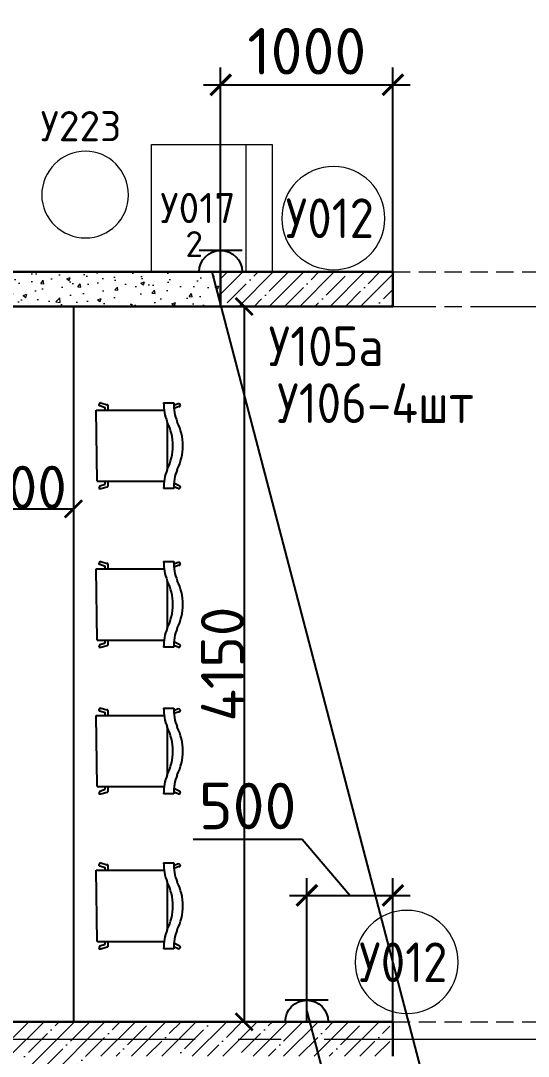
# Model space of a CAD drawing. Header units: millimetres. Extents: x -8417289 to 9420486, y 0 to 166066.
# Drawn here: x 87747 to 90693, y 66646 to 72653 of the extents above; entities that cross this region are included whole.
import ezdxf
from ezdxf import colors
from ezdxf.entities.mleader import LeaderData, LeaderLine
from ezdxf.enums import TextEntityAlignment as Align
from ezdxf.math import Vec2, Vec3

# ---------------------------------------------------------------- set-up
doc = ezdxf.new("R2010")
doc.units = ezdxf.units.MM
doc.header["$MEASUREMENT"] = 0
doc.header["$PDMODE"] = 3
doc.header["$PDSIZE"] = -4
doc.linetypes.add('ADSK_Штриховая_ш2 п1', pattern=[3, 2, -1])
doc.linetypes.add('CENTER', pattern=[2, 1.25, -0.25, 0.25, -0.25])
doc.layers.get('0').update_dxf_attribs({"color": 250, "lineweight": 9})
doc.layers.get('Defpoints').update_dxf_attribs({"color": 6})
for name, color, linetype, lineweight in [('АР_Оси', 195, 'Continuous', 9), ('АР_Перегородки газоблок', 165, 'Continuous', 30), ('АР_Перегородки газоблок_Штрих', 165, 'Continuous', 5), ('АР_Сущ Несущая стена', 216, 'Continuous', 30), ('АР_тонкая линия', 250, 'Continuous', 0), ('АР_Штриховка монолит', 250, 'Continuous', 9), ('ТХ_мебель передв', 250, 'Continuous', 13), ('ТХ_ОСНОВНОЙ', 103, 'Continuous', 25)]:
    doc.layers.add(name, color=color, linetype=linetype, lineweight=lineweight)
for name, color, linetype in [('ТХ_мебель передв_поз', 251, 'Continuous'), ('ТХ_подиум скрыть', 7, 'Continuous'), ('ТХ_привязки ЭО', 96, 'Continuous'), ('ТХ_привязки_СС', 3, 'Continuous'), ('ТХ_привязки_ЭО', 96, 'Continuous'), ('ТХ_размеры', 240, 'Continuous'), ('ТХ_розетки ЭО', 86, 'Continuous')]:
    doc.layers.add(name, color=color, linetype=linetype)
doc.styles.add('GOST 2.304', font='CS_Gost2304.shx')
doc.styles.add('gost_A', font='CS_Gost2304.shx', dxfattribs={"width": 0.71})
doc.styles.add('ISOCPEUR', font='isocpeur.TTF')
doc.styles.add('ISOCPEUR_1', font='isocpeur.TTF', dxfattribs={"width": 0.9, "height": 250})
doc.dimstyles.new('R_100', dxfattribs={"dimtxt": 270, "dimasz": 120, "dimexe": 100, "dimexo": 0, "dimgap": 60, "dimtad": 1, "dimdec": 0, "dimrnd": 50, "dimzin": 0, "dimdsep": 46, "dimtxsty": 'ISOCPEUR', "dimblk": 'ARCHTICK', "dimcen": 0, "dimdle": 100, "dimclrd": 256, "dimclre": 256, "dimclrt": 256, "dimadec": 0, "dimazin": 0, "dimtfac": 2, "dimtdec": 0, "dimtofl": 0, "dimtmove": 1, "dimatfit": 3, "dimfxl": 1, "dimtvp": 3, "dimtolj": 1, "dimtzin": 0, "dimarcsym": 0})
doc.dimstyles.new('Копия SPDS', dxfattribs={"dimtxt": 250, "dimasz": 100, "dimexe": 0.5, "dimexo": 0.625, "dimtad": 1, "dimdec": 0, "dimrnd": 10, "dimtxsty": 'ISOCPEUR', "dimblk": 'ARCHTICK', "dimcen": 2.5, "dimdle": 0.5, "dimclrd": 256, "dimclre": 256, "dimclrt": 256, "dimadec": 0, "dimazin": 2, "dimtfac": 0.75, "dimtdec": 0, "dimtmove": 1, "dimatfit": 3, "dimfxl": 1, "dimtolj": 1, "dimarcsym": 1})

# ---------------------------------------------------------------- blocks, each defined once
blk = doc.blocks.new('У012')
at = {"layer": 'ТХ_мебель передв'}
blk.add_open_spline([(-181454, 44963.5, -0.6), (-181454, 44799.5, -0.6), (-181586.3, 44667.2, -0.6), (-181750.4, 44667.2, -0.6), (-181919.7, 44667.2, -0.6), (-182052, 44799.5, -0.6), (-182052, 44963.5, -0.6), (-182052, 45132.9, -0.6), (-181919.7, 45265.2, -0.6), (-181750.4, 45265.2, -0.6), (-181586.3, 45265.2, -0.6), (-181454, 45132.9, -0.6), (-181454, 44963.5, -0.6)], degree=3, knots=[0, 0, 0, 0, 1, 1, 1, 2, 2, 2, 3, 3, 3, 4, 4, 4, 4], dxfattribs=at)
blk = doc.blocks.new('У017')
at = {"layer": 'ТХ_мебель передв'}
blk.add_lwpolyline([(252941.7, -218301.8), (253681.7, -218301.8), (253681.7, -219001.8), (252941.7, -219001.8)], close=True, dxfattribs=at)
blk.add_lwpolyline([(252941.7, -219001.8), (252941.7, -218851.8), (253681.7, -218851.8), (253681.7, -219001.8)], dxfattribs=at)
blk = doc.blocks.new('Стол низкий')
at = {"layer": 'ТХ_мебель передв'}
blk.add_open_spline([(184399.6, -228430.1, 0), (184399.6, -228567.7, 0), (184288.4, -228678.8, 0), (184150.8, -228678.8, 0), (184013.3, -228678.8, 0), (183896.8, -228567.7, 0), (183896.8, -228430.1, 0), (183896.8, -228287.3, 0), (184013.3, -228176.1, 0), (184150.8, -228176.1, 0), (184288.4, -228176.1, 0), (184399.6, -228287.3, 0), (184399.6, -228430.1, 0)], degree=3, knots=[0, 0, 0, 0, 1, 1, 1, 2, 2, 2, 3, 3, 3, 4, 4, 4, 4], dxfattribs=at)
blk = doc.blocks.new('_ArchTick')
at = {"color": 0, "linetype": 'ByBlock', "const_width": 0.15}
blk.add_lwpolyline([(-0.5, -0.5), (0.5, 0.5)], dxfattribs=at)
blk = doc.blocks.new('*D2452')
at = {"layer": 'Defpoints', "color": 0, "lineweight": 13, "transparency": 16777216}
for p in [(87452.5, 69869.5), (88052.5, 69869.5), (88052.5, 69821)]:
    blk.add_point(p, dxfattribs=at)
at = {"layer": 'ТХ_размеры', "lineweight": -2, "transparency": 16777216}
for p, q in [((87452.5, 69868.9), (87452.5, 69820.5)), ((88052.5, 69868.9), (88052.5, 69820.5)), ((87452, 69821), (88053, 69821))]:
    blk.add_line(p, q, dxfattribs=at)
at = {"layer": 'ТХ_размеры', "lineweight": -2, "transparency": 16777216, "xscale": 100, "yscale": 100, "zscale": 100, "rotation": 180}
blk.add_blockref('_ArchTick', (87452.5, 69821), dxfattribs=at)
at = {"layer": 'ТХ_размеры', "lineweight": -2, "transparency": 16777216, "xscale": 100, "yscale": 100, "zscale": 100}
blk.add_blockref('_ArchTick', (88052.5, 69821), dxfattribs=at)
at = {"layer": 'ТХ_размеры', "transparency": 16777216, "insert": (87752.5, 69946.6), "char_height": 250, "attachment_point": 5, "style": 'ISOCPEUR'}
blk.add_mtext('\\A1;600', dxfattribs=at)
blk = doc.blocks.new('*D2662')
at = {"layer": 'Defpoints', "color": 0, "lineweight": 13, "transparency": 16777216}
for p in [(87752.5, 70995.7), (87752.5, 66845.7), (89044, 66845.7)]:
    blk.add_point(p, dxfattribs=at)
at = {"layer": 'ТХ_размеры', "lineweight": -2, "transparency": 16777216}
for p, q in [((87753.1, 70995.7), (89044.5, 70995.7)), ((89044, 70996.2), (89044, 66845.2)), ((87753.1, 66845.7), (89044.5, 66845.7))]:
    blk.add_line(p, q, dxfattribs=at)
at = {"layer": 'ТХ_размеры', "lineweight": -2, "transparency": 16777216, "xscale": 100, "yscale": 100, "zscale": 100}
for p, rotation in [((89044, 70995.7), 90), ((89044, 66845.7), 270)]:
    blk.add_blockref('_ArchTick', p, dxfattribs=dict(at, rotation=rotation))
at = {"layer": 'ТХ_размеры', "transparency": 16777216, "insert": (88918.4, 68920.7), "char_height": 250, "attachment_point": 5, "rotation": 90, "style": 'ISOCPEUR'}
blk.add_mtext('\\A1;4150', dxfattribs=at)
blk = doc.blocks.new('*U3110')
at = {"color": 0, "linetype": 'ByBlock', "lineweight": -2}
for p, q in [((0, 2.5), (0, -2.5)), ((2.5, 2.5), (2.5, -2.5)), ((0, 0), (2.5, 0)), ((2.5, 0), (5, 0))]:
    blk.add_line(p, q, dxfattribs=at)
blk.add_arc((0, 0), 2.5, 270, 90, dxfattribs=at)
at = {"ltscale": 50, "style": 'gost_A', "width": 0.71}
blk.add_attdef('№GRUP', text='', height=2.5, dxfattribs=at).set_placement((5.14, 6.05), align=Align.MIDDLE_CENTER)
at = {"style": 'GOST 2.304', "width": 0.8, "flags": 1}
blk.add_attdef('MARKA', (-9.86, 4.54), '', height=2.5, dxfattribs=at)
blk = doc.blocks.new('*D3059')
at = {"layer": 'Defpoints', "color": 0, "linetype": 'ByBlock', "lineweight": 13, "ltscale": 500, "transparency": 16777216}
for p in [(89907.5, 72281), (88907.5, 71445.7), (89907.5, 71195.7)]:
    blk.add_point(p, dxfattribs=at)
at = {"layer": 'ТХ_привязки_ЭО', "linetype": 'ByBlock', "lineweight": -2, "ltscale": 500, "transparency": 16777216}
for p, q in [((88907.5, 71445.7), (88907.5, 72381)), ((89907.5, 71195.7), (89907.5, 72381)), ((88807.5, 72281), (90007.5, 72281))]:
    blk.add_line(p, q, dxfattribs=at)
at = {"layer": 'ТХ_привязки_ЭО', "linetype": 'ByBlock', "lineweight": -2, "ltscale": 500, "transparency": 16777216, "xscale": 120, "yscale": 120, "zscale": 120, "rotation": 180}
blk.add_blockref('_ArchTick', (88907.5, 72281), dxfattribs=at)
at = {"layer": 'ТХ_привязки_ЭО', "linetype": 'ByBlock', "lineweight": -2, "ltscale": 500, "transparency": 16777216, "xscale": 120, "yscale": 120, "zscale": 120}
blk.add_blockref('_ArchTick', (89907.5, 72281), dxfattribs=at)
at = {"layer": 'ТХ_привязки_ЭО', "linetype": 'ByBlock', "lineweight": 13, "ltscale": 500, "transparency": 16777216, "insert": (89407.5, 72476), "char_height": 270, "attachment_point": 5, "style": 'ISOCPEUR'}
blk.add_mtext('\\A1;1000', dxfattribs=at)
blk = doc.blocks.new('*D3061')
at = {"layer": 'Defpoints', "color": 0, "linetype": 'ByBlock', "lineweight": 13, "ltscale": 500, "transparency": 16777216}
for p in [(89907.5, 67579), (89407.5, 67095.7), (89907.5, 66845.7)]:
    blk.add_point(p, dxfattribs=at)
at = {"layer": 'ТХ_привязки_ЭО', "linetype": 'ByBlock', "lineweight": -2, "ltscale": 500, "transparency": 16777216}
for p, q in [((89380.5, 67902.7), (88747.5, 67902.7)), ((89657.5, 67579), (89380.5, 67902.7)), ((89407.5, 67095.7), (89407.5, 67679)), ((89907.5, 66845.7), (89907.5, 67679)), ((89307.5, 67579), (90007.5, 67579))]:
    blk.add_line(p, q, dxfattribs=at)
at = {"layer": 'ТХ_привязки_ЭО', "linetype": 'ByBlock', "lineweight": -2, "ltscale": 500, "transparency": 16777216, "xscale": 120, "yscale": 120, "zscale": 120, "rotation": 180}
blk.add_blockref('_ArchTick', (89407.5, 67579), dxfattribs=at)
at = {"layer": 'ТХ_привязки_ЭО', "linetype": 'ByBlock', "lineweight": -2, "ltscale": 500, "transparency": 16777216, "xscale": 120, "yscale": 120, "zscale": 120}
blk.add_blockref('_ArchTick', (89907.5, 67579), dxfattribs=at)
at = {"layer": 'ТХ_привязки_ЭО', "linetype": 'ByBlock', "lineweight": 13, "ltscale": 500, "transparency": 16777216, "insert": (89064, 68097.7), "char_height": 270, "attachment_point": 5, "style": 'ISOCPEUR'}
blk.add_mtext('\\A1;500', dxfattribs=at)
blk = doc.blocks.new('_None')

msp = doc.modelspace()

# ---------------------------------------------------------------- hatches: boundary and pattern name
at = {"layer": 'АР_Перегородки газоблок_Штрих', "ltscale": 100}
h = msp.add_hatch(dxfattribs=at)
h.set_pattern_fill('AR-CONC', color=256, scale=30)
h.set_pattern_definition([(50, (0, 0), (215.17805, -18.82564), [22.5, -247.5]), (355, (0, 0), (-41.6254, 225.65764), [18, -198]), (100.45144, (17.93, -1.57), (173.55265, 206.832), [19.12206, -210.34263]), (46.1842, (0, 60), (320.1724, -49.6558), [33.75, -371.25]), (96.63564, (26.68, 55.86), (280.3986, 292.2356), [28.6831, -315.5141]), (351.18416, (0, 60), (280.3986, 292.2356), [27, -297]), (21, (30, 45), (179.07212, -120.78567), [22.5, -247.5]), (326, (30, 45), (72.9946, 217.545), [18, -198]), (71.45144, (44.92, 34.93), (252.0667, 96.75935), [19.12206, -210.34263]), (37.5, (0, 0), (3.647957, 99.868156), [0, -195.6, 0, -201, 0, -198.75]), (7.5, (0, 0), (78.92086, 118.32351), [0, -114.6, 0, -191.1, 0, -75.75]), (327.5, (-66.9, 0), (160.14673, -6.76646), [0, -75, 0, -234, 0, -310.5]), (317.5, (-96.9, 0), (174.95585, 30.0315), [0, -97.5, 0, -155.4, 0, -220.5])])
h.paths.add_polyline_path([(88907.4, 71195.7), (84192.5, 71195.7), (84192.5, 70995.7), (88907.4, 70995.7)])
at = {"layer": 'АР_Штриховка монолит', "ltscale": 100}
h = msp.add_hatch(dxfattribs=at)
h.set_pattern_fill('ANSI35', color=256, scale=500)
h.set_pattern_definition([(45, (-3000.02, -3870), (-88.38835, 88.38835), []), (45, (-2911.63, -3870), (-88.38835, 88.38835), [156.25, -31.25, 0, -31.25])])
h.paths.add_polyline_path([(89907.5, 71195.7), (88907.5, 71195.7), (88907.5, 70995.7), (89907.5, 70995.7)])
h = msp.add_hatch(dxfattribs=at)
h.set_pattern_fill('ANSI35', color=256, scale=500)
h.paths.add_polyline_path([(89889.5, 66845.7), (79192.5, 66845.7), (79192.5, 66645.7), (87759.8, 66645.7), (87759.8, 66245.7), (88162, 66245.7), (88162, 66645.7), (89889.5, 66645.7)])

# ---------------------------------------------------------------- linework, layer by layer
at = {"layer": 'АР_Оси', "linetype": 'CENTER', "ltscale": 1000}
for p, q in [((45508.7, 70995.7), (89407.5, 70995.7)), ((88907.5, 70995.7), (129105.9, 70995.7)), ((45508.7, 66745.7), (129105.9, 66745.7))]:
    msp.add_line(p, q, dxfattribs=at)
at = {"layer": 'АР_Перегородки газоблок', "ltscale": 100}
msp.add_lwpolyline([(84192.5, 70995.7), (88907.4, 70995.7), (88907.4, 71195.7), (86907.2, 71195.7), (86907.2, 71195.7)], dxfattribs=at)
at = {"layer": 'АР_Сущ Несущая стена', "ltscale": 100}
for p, q in [((87907.4, 71195.7), (88907.5, 71195.7)), ((88907.5, 71195.7), (89907.5, 71195.7)), ((88907.5, 71195.7), (88907.5, 70995.7)), ((89907.5, 71195.7), (89907.5, 70995.7)), ((87907.4, 70995.7), (88907.5, 70995.7)), ((88907.5, 70995.7), (89907.5, 70995.7)), ((79192.5, 66845.7), (89907.5, 66845.7)), ((89907.5, 66645.7), (89907.5, 66845.7))]:
    msp.add_line(p, q, dxfattribs=at)
msp.add_lwpolyline([(88907.5, 70995.7), (89907.5, 70995.7), (89907.5, 71195.7), (88907.5, 71195.7)], close=True, dxfattribs=at)
at = {"layer": 'АР_тонкая линия', "linetype": 'ADSK_Штриховая_ш2 п1', "ltscale": 50}
for p, q in [((89907.5, 71195.7), (91907.5, 71195.7)), ((89907.5, 70995.7), (91907.5, 70995.7)), ((89907.5, 66845.7), (94927.5, 66845.7))]:
    msp.add_line(p, q, dxfattribs=at)
at = {"layer": 'ТХ_подиум скрыть'}
for p, q in [((88206.2, 70420.3), (88237.9, 70409.7)), ((88211.4, 70436.2), (88248.5, 70425.6)), ((88576.6, 70436.2), (88634.8, 70436.2)), ((88661.2, 70430.9), (88634.8, 70420.3)), ((88666.5, 70415), (88634.8, 70404.4)), ((88185, 70393.8), (88576.6, 70393.8)), ((88190.3, 69981.1), (88185, 70393.8)), ((88597.7, 70325), (88597.7, 70049.9)), ((88190.3, 69981.1), (88576.6, 69981.1)), ((88206.2, 69954.6), (88237.9, 69965.2)), ((88211.4, 69938.7), (88248.5, 69949.3)), ((88634.8, 69938.7), (88576.6, 69938.7)), ((88666.5, 69954.6), (88634.8, 69970.5)), ((88661.2, 69938.7), (88634.8, 69949.3)), ((88211.4, 69515.7), (88248.5, 69505.1)), ((88576.6, 69515.7), (88634.8, 69515.7)), ((88661.2, 69510.4), (88634.8, 69499.8)), ((88185, 69473.3), (88576.6, 69473.3)), ((88190.3, 69060.6), (88185, 69473.3)), ((88206.2, 69499.8), (88237.9, 69489.2)), ((88666.5, 69494.5), (88634.8, 69483.9)), ((88597.7, 69404.5), (88597.7, 69129.4)), ((88190.3, 69060.6), (88576.6, 69060.6)), ((88206.2, 69034.1), (88237.9, 69044.7)), ((88211.4, 69018.2), (88248.5, 69028.8)), ((88666.5, 69034.1), (88634.8, 69050)), ((88661.2, 69018.2), (88634.8, 69028.8)), ((88634.8, 69018.2), (88576.6, 69018.2)), ((88211.4, 68665.7), (88248.5, 68655.1)), ((88576.6, 68665.7), (88634.8, 68665.7)), ((88185, 68623.3), (88576.6, 68623.3)), ((88190.3, 68210.6), (88185, 68623.3)), ((88206.2, 68649.8), (88237.9, 68639.2)), ((88661.2, 68660.4), (88634.8, 68649.8)), ((88666.5, 68644.5), (88634.8, 68633.9)), ((88597.7, 68554.5), (88597.7, 68279.4)), ((88190.3, 68210.6), (88576.6, 68210.6)), ((88206.2, 68184.1), (88237.9, 68194.7)), ((88666.5, 68184.1), (88634.8, 68200)), ((88211.4, 68168.2), (88248.5, 68178.8)), ((88634.8, 68168.2), (88576.6, 68168.2)), ((88661.2, 68168.2), (88634.8, 68178.8)), ((88211.4, 67767.1), (88248.5, 67756.5)), ((88576.6, 67767.1), (88634.8, 67767.1)), ((88185, 67724.8), (88576.6, 67724.8)), ((88190.3, 67312), (88185, 67724.8)), ((88206.2, 67751.3), (88237.9, 67740.7)), ((88661.2, 67761.8), (88634.8, 67751.3)), ((88666.5, 67746), (88634.8, 67735.4)), ((88597.7, 67656), (88597.7, 67380.8)), ((88190.3, 67312), (88576.6, 67312)), ((88206.2, 67285.6), (88237.9, 67296.2)), ((88666.5, 67285.6), (88634.8, 67301.5)), ((88211.4, 67269.7), (88248.5, 67280.3)), ((88634.8, 67269.7), (88576.6, 67269.7)), ((88661.2, 67269.7), (88634.8, 67280.3))]:
    msp.add_line(p, q, dxfattribs=at)
msp.add_lwpolyline([(88052.5, 66845.7), (87452.5, 66845.7), (87452.5, 70995.7), (88052.5, 70995.7)], close=True, dxfattribs=at)
msp.add_lwpolyline([(88052.5, 66845.7), (87452.5, 66845.7), (87452.5, 70995.7), (88052.5, 70995.7)], close=True, dxfattribs=at)
for points in [[(88200.9, 70425.6), (88200.9, 70425.6), (88200.9, 70425.5), (88200.9, 70425.5), (88200.9, 70425.3), (88200.9, 70425.2), (88200.9, 70425), (88200.9, 70424.7), (88201, 70424.5), (88201.1, 70424.2), (88201.1, 70423.9), (88201.2, 70423.6), (88201.4, 70423.3), (88201.5, 70422.9), (88201.7, 70422.6), (88201.9, 70422.3), (88202.2, 70422), (88202.4, 70421.6), (88202.7, 70421.4), (88203.1, 70421.1), (88203.5, 70420.9), (88203.9, 70420.7), (88204.4, 70420.5), (88204.9, 70420.4), (88205.5, 70420.3), (88206.2, 70420.3), (88206.2, 70420.3)], [(88253.8, 70420.3), (88253.8, 70420.3), (88253.8, 70420.3), (88253.8, 70420.4), (88253.8, 70420.5), (88253.8, 70420.7), (88253.7, 70420.9), (88253.7, 70421.1), (88253.6, 70421.4), (88253.6, 70421.6), (88253.5, 70421.9), (88253.4, 70422.3), (88253.3, 70422.6), (88253.1, 70422.9), (88252.9, 70423.3), (88252.7, 70423.6), (88252.5, 70423.9), (88252.2, 70424.2), (88251.9, 70424.5), (88251.5, 70424.7), (88251.2, 70425), (88250.7, 70425.2), (88250.2, 70425.3), (88249.7, 70425.5), (88249.1, 70425.5), (88248.5, 70425.6), (88248.5, 70425.6)], [(88248.5, 69949.3), (88248.5, 69949.3), (88249.1, 69949.3), (88249.7, 69949.4), (88250.2, 69949.5), (88250.7, 69949.7), (88251.2, 69949.9), (88251.5, 69950.1), (88251.9, 69950.4), (88252.2, 69950.7), (88252.5, 69951), (88252.7, 69951.3), (88252.9, 69951.6), (88253.1, 69952), (88253.3, 69952.3), (88253.4, 69952.6), (88253.5, 69952.9), (88253.6, 69953.2), (88253.6, 69953.5), (88253.7, 69953.8), (88253.7, 69954), (88253.8, 69954.2), (88253.8, 69954.4), (88253.8, 69954.5), (88253.8, 69954.6), (88253.8, 69954.6), (88253.8, 69954.6)], [(88200.9, 69505.1), (88200.9, 69505.1), (88200.9, 69505), (88200.9, 69505), (88200.9, 69504.8), (88200.9, 69504.7), (88200.9, 69504.5), (88200.9, 69504.2), (88201, 69504), (88201.1, 69503.7), (88201.1, 69503.4), (88201.2, 69503.1), (88201.4, 69502.8), (88201.5, 69502.4), (88201.7, 69502.1), (88201.9, 69501.8), (88202.2, 69501.5), (88202.4, 69501.1), (88202.7, 69500.9), (88203.1, 69500.6), (88203.5, 69500.4), (88203.9, 69500.2), (88204.4, 69500), (88204.9, 69499.9), (88205.5, 69499.8), (88206.2, 69499.8), (88206.2, 69499.8)], [(88253.8, 69499.8), (88253.8, 69499.8), (88253.8, 69499.8), (88253.8, 69499.9), (88253.8, 69500), (88253.8, 69500.2), (88253.7, 69500.4), (88253.7, 69500.6), (88253.6, 69500.9), (88253.6, 69501.1), (88253.5, 69501.4), (88253.4, 69501.8), (88253.3, 69502.1), (88253.1, 69502.4), (88252.9, 69502.8), (88252.7, 69503.1), (88252.5, 69503.4), (88252.2, 69503.7), (88251.9, 69504), (88251.5, 69504.2), (88251.2, 69504.5), (88250.7, 69504.7), (88250.2, 69504.8), (88249.7, 69505), (88249.1, 69505), (88248.5, 69505.1), (88248.5, 69505.1)], [(88248.5, 69028.8), (88248.5, 69028.8), (88249.1, 69028.8), (88249.7, 69028.9), (88250.2, 69029), (88250.7, 69029.2), (88251.2, 69029.4), (88251.5, 69029.6), (88251.9, 69029.9), (88252.2, 69030.2), (88252.5, 69030.5), (88252.7, 69030.8), (88252.9, 69031.1), (88253.1, 69031.5), (88253.3, 69031.8), (88253.4, 69032.1), (88253.5, 69032.4), (88253.6, 69032.7), (88253.6, 69033), (88253.7, 69033.3), (88253.7, 69033.5), (88253.8, 69033.7), (88253.8, 69033.9), (88253.8, 69034), (88253.8, 69034.1), (88253.8, 69034.1), (88253.8, 69034.1)], [(88200.9, 68655.1), (88200.9, 68655.1), (88200.9, 68655), (88200.9, 68655), (88200.9, 68654.8), (88200.9, 68654.7), (88200.9, 68654.5), (88200.9, 68654.2), (88201, 68654), (88201.1, 68653.7), (88201.1, 68653.4), (88201.2, 68653.1), (88201.4, 68652.8), (88201.5, 68652.4), (88201.7, 68652.1), (88201.9, 68651.8), (88202.2, 68651.5), (88202.4, 68651.1), (88202.7, 68650.9), (88203.1, 68650.6), (88203.5, 68650.4), (88203.9, 68650.2), (88204.4, 68650), (88204.9, 68649.9), (88205.5, 68649.8), (88206.2, 68649.8), (88206.2, 68649.8)], [(88253.8, 68649.8), (88253.8, 68649.8), (88253.8, 68649.8), (88253.8, 68649.9), (88253.8, 68650), (88253.8, 68650.2), (88253.7, 68650.4), (88253.7, 68650.6), (88253.6, 68650.9), (88253.6, 68651.1), (88253.5, 68651.4), (88253.4, 68651.8), (88253.3, 68652.1), (88253.1, 68652.4), (88252.9, 68652.8), (88252.7, 68653.1), (88252.5, 68653.4), (88252.2, 68653.7), (88251.9, 68654), (88251.5, 68654.2), (88251.2, 68654.5), (88250.7, 68654.7), (88250.2, 68654.8), (88249.7, 68655), (88249.1, 68655), (88248.5, 68655.1), (88248.5, 68655.1)], [(88248.5, 68178.8), (88248.5, 68178.8), (88249.1, 68178.8), (88249.7, 68178.9), (88250.2, 68179), (88250.7, 68179.2), (88251.2, 68179.4), (88251.5, 68179.6), (88251.9, 68179.9), (88252.2, 68180.2), (88252.5, 68180.5), (88252.7, 68180.8), (88252.9, 68181.1), (88253.1, 68181.5), (88253.3, 68181.8), (88253.4, 68182.1), (88253.5, 68182.4), (88253.6, 68182.7), (88253.6, 68183), (88253.7, 68183.3), (88253.7, 68183.5), (88253.8, 68183.7), (88253.8, 68183.9), (88253.8, 68184), (88253.8, 68184.1), (88253.8, 68184.1), (88253.8, 68184.1)], [(88200.9, 67756.5), (88200.9, 67756.5), (88200.9, 67756.5), (88200.9, 67756.4), (88200.9, 67756.3), (88200.9, 67756.2), (88200.9, 67756), (88200.9, 67755.7), (88201, 67755.5), (88201.1, 67755.2), (88201.1, 67754.9), (88201.2, 67754.6), (88201.4, 67754.2), (88201.5, 67753.9), (88201.7, 67753.6), (88201.9, 67753.2), (88202.2, 67752.9), (88202.4, 67752.6), (88202.7, 67752.3), (88203.1, 67752.1), (88203.5, 67751.9), (88203.9, 67751.6), (88204.4, 67751.5), (88204.9, 67751.4), (88205.5, 67751.3), (88206.2, 67751.3), (88206.2, 67751.3)], [(88253.8, 67751.3), (88253.8, 67751.3), (88253.8, 67751.3), (88253.8, 67751.4), (88253.8, 67751.5), (88253.8, 67751.6), (88253.7, 67751.8), (88253.7, 67752.1), (88253.6, 67752.3), (88253.6, 67752.6), (88253.5, 67752.9), (88253.4, 67753.2), (88253.3, 67753.6), (88253.1, 67753.9), (88252.9, 67754.2), (88252.7, 67754.6), (88252.5, 67754.9), (88252.2, 67755.2), (88251.9, 67755.5), (88251.5, 67755.7), (88251.2, 67756), (88250.7, 67756.2), (88250.2, 67756.3), (88249.7, 67756.4), (88249.1, 67756.5), (88248.5, 67756.5), (88248.5, 67756.5)], [(88248.5, 67280.3), (88248.5, 67280.3), (88249.1, 67280.3), (88249.7, 67280.4), (88250.2, 67280.5), (88250.7, 67280.7), (88251.2, 67280.9), (88251.5, 67281.1), (88251.9, 67281.4), (88252.2, 67281.7), (88252.5, 67282), (88252.7, 67282.3), (88252.9, 67282.6), (88253.1, 67282.9), (88253.3, 67283.3), (88253.4, 67283.6), (88253.5, 67283.9), (88253.6, 67284.2), (88253.6, 67284.5), (88253.7, 67284.8), (88253.7, 67285), (88253.8, 67285.2), (88253.8, 67285.4), (88253.8, 67285.5), (88253.8, 67285.6), (88253.8, 67285.6), (88253.8, 67285.6)]]:
    msp.add_lwpolyline(points, dxfattribs=at)
for points in [[(88211.4, 70436.2), (88206.2, 70436.2), (88200.9, 70430.9), (88200.9, 70425.6)], [(88237.9, 70393.8), (88237.9, 70399.1), (88237.9, 70404.4), (88237.9, 70409.7)], [(88253.8, 70393.8), (88253.8, 70404.4), (88253.8, 70409.7), (88253.8, 70420.3)], [(88576.6, 70436.2), (88576.6, 70399.1), (88581.9, 70362.1), (88597.7, 70325)], [(88634.8, 70436.2), (88634.8, 70399.1), (88640.1, 70362.1), (88655.9, 70325)], [(88671.8, 70425.6), (88671.8, 70430.9), (88666.5, 70430.9), (88661.2, 70430.9)], [(88666.5, 70415), (88671.8, 70415), (88677.1, 70420.3), (88671.8, 70425.6)], [(88597.7, 70049.9), (88640.1, 70134.5), (88640.1, 70240.4), (88597.7, 70325)], [(88655.9, 70049.9), (88698.3, 70134.5), (88698.3, 70240.4), (88655.9, 70325)], [(88597.7, 70049.9), (88581.9, 70012.8), (88576.6, 69975.8), (88576.6, 69938.7)], [(88655.9, 70049.9), (88640.1, 70012.8), (88634.8, 69975.8), (88634.8, 69938.7)], [(88206.2, 69954.6), (88200.9, 69949.3), (88200.9, 69944), (88200.9, 69938.7)], [(88200.9, 69938.7), (88206.2, 69938.7), (88206.2, 69938.7), (88211.4, 69938.7)], [(88237.9, 69965.2), (88237.9, 69970.5), (88237.9, 69975.8), (88237.9, 69981.1)], [(88253.8, 69954.6), (88253.8, 69965.2), (88253.8, 69970.5), (88253.8, 69981.1)], [(88661.2, 69938.7), (88666.5, 69938.7), (88671.8, 69938.7), (88671.8, 69944)], [(88671.8, 69944), (88677.1, 69949.3), (88671.8, 69954.6), (88666.5, 69954.6)], [(88211.4, 69515.7), (88206.2, 69515.7), (88200.9, 69510.4), (88200.9, 69505.1)], [(88576.6, 69515.7), (88576.6, 69478.6), (88581.9, 69441.6), (88597.7, 69404.5)], [(88634.8, 69515.7), (88634.8, 69478.6), (88640.1, 69441.6), (88655.9, 69404.5)], [(88671.8, 69505.1), (88671.8, 69510.4), (88666.5, 69510.4), (88661.2, 69510.4)], [(88237.9, 69473.3), (88237.9, 69478.6), (88237.9, 69483.9), (88237.9, 69489.2)], [(88253.8, 69473.3), (88253.8, 69483.9), (88253.8, 69489.2), (88253.8, 69499.8)], [(88666.5, 69494.5), (88671.8, 69494.5), (88677.1, 69499.8), (88671.8, 69505.1)], [(88597.7, 69129.4), (88640.1, 69214), (88640.1, 69319.9), (88597.7, 69404.5)], [(88655.9, 69129.4), (88698.3, 69214), (88698.3, 69319.9), (88655.9, 69404.5)], [(88597.7, 69129.4), (88581.9, 69092.3), (88576.6, 69055.3), (88576.6, 69018.2)], [(88655.9, 69129.4), (88640.1, 69092.3), (88634.8, 69055.3), (88634.8, 69018.2)], [(88206.2, 69034.1), (88200.9, 69028.8), (88200.9, 69023.5), (88200.9, 69018.2)], [(88237.9, 69044.7), (88237.9, 69050), (88237.9, 69055.3), (88237.9, 69060.6)], [(88253.8, 69034.1), (88253.8, 69044.7), (88253.8, 69050), (88253.8, 69060.6)], [(88671.8, 69023.5), (88677.1, 69028.8), (88671.8, 69034.1), (88666.5, 69034.1)], [(88200.9, 69018.2), (88206.2, 69018.2), (88206.2, 69018.2), (88211.4, 69018.2)], [(88661.2, 69018.2), (88666.5, 69018.2), (88671.8, 69018.2), (88671.8, 69023.5)], [(88211.4, 68665.7), (88206.2, 68665.7), (88200.9, 68660.4), (88200.9, 68655.1)], [(88576.6, 68665.7), (88576.6, 68628.6), (88581.9, 68591.6), (88597.7, 68554.5)], [(88634.8, 68665.7), (88634.8, 68628.6), (88640.1, 68591.6), (88655.9, 68554.5)], [(88237.9, 68623.3), (88237.9, 68628.6), (88237.9, 68633.9), (88237.9, 68639.2)], [(88253.8, 68623.3), (88253.8, 68633.9), (88253.8, 68639.2), (88253.8, 68649.8)], [(88671.8, 68655.1), (88671.8, 68660.4), (88666.5, 68660.4), (88661.2, 68660.4)], [(88666.5, 68644.5), (88671.8, 68644.5), (88677.1, 68649.8), (88671.8, 68655.1)], [(88597.7, 68279.4), (88640.1, 68364), (88640.1, 68469.9), (88597.7, 68554.5)], [(88655.9, 68279.4), (88698.3, 68364), (88698.3, 68469.9), (88655.9, 68554.5)], [(88597.7, 68279.4), (88581.9, 68242.3), (88576.6, 68205.3), (88576.6, 68168.2)], [(88655.9, 68279.4), (88640.1, 68242.3), (88634.8, 68205.3), (88634.8, 68168.2)], [(88237.9, 68194.7), (88237.9, 68200), (88237.9, 68205.3), (88237.9, 68210.6)], [(88253.8, 68184.1), (88253.8, 68194.7), (88253.8, 68200), (88253.8, 68210.6)], [(88206.2, 68184.1), (88200.9, 68178.8), (88200.9, 68173.5), (88200.9, 68168.2)], [(88200.9, 68168.2), (88206.2, 68168.2), (88206.2, 68168.2), (88211.4, 68168.2)], [(88661.2, 68168.2), (88666.5, 68168.2), (88671.8, 68168.2), (88671.8, 68173.5)], [(88671.8, 68173.5), (88677.1, 68178.8), (88671.8, 68184.1), (88666.5, 68184.1)], [(88211.4, 67767.1), (88206.2, 67767.1), (88200.9, 67761.8), (88200.9, 67756.5)], [(88576.6, 67767.1), (88576.6, 67730.1), (88581.9, 67693), (88597.7, 67656)], [(88634.8, 67767.1), (88634.8, 67730.1), (88640.1, 67693), (88655.9, 67656)], [(88237.9, 67724.8), (88237.9, 67730.1), (88237.9, 67735.4), (88237.9, 67740.7)], [(88253.8, 67724.8), (88253.8, 67735.4), (88253.8, 67740.7), (88253.8, 67751.3)], [(88671.8, 67756.5), (88671.8, 67761.8), (88666.5, 67761.8), (88661.2, 67761.8)], [(88666.5, 67746), (88671.8, 67746), (88677.1, 67751.3), (88671.8, 67756.5)], [(88597.7, 67380.8), (88640.1, 67465.5), (88640.1, 67571.3), (88597.7, 67656)], [(88655.9, 67380.8), (88698.3, 67465.5), (88698.3, 67571.3), (88655.9, 67656)], [(88597.7, 67380.8), (88581.9, 67343.8), (88576.6, 67306.8), (88576.6, 67269.7)], [(88655.9, 67380.8), (88640.1, 67343.8), (88634.8, 67306.8), (88634.8, 67269.7)], [(88206.2, 67285.6), (88200.9, 67280.3), (88200.9, 67275), (88200.9, 67269.7)], [(88237.9, 67296.2), (88237.9, 67301.5), (88237.9, 67306.8), (88237.9, 67312)], [(88253.8, 67285.6), (88253.8, 67296.2), (88253.8, 67301.5), (88253.8, 67312)], [(88671.8, 67275), (88677.1, 67280.3), (88671.8, 67285.6), (88666.5, 67285.6)], [(88200.9, 67269.7), (88206.2, 67269.7), (88206.2, 67269.7), (88211.4, 67269.7)], [(88661.2, 67269.7), (88666.5, 67269.7), (88671.8, 67269.7), (88671.8, 67275)]]:
    msp.add_open_spline(points, degree=3, dxfattribs=at)

# ---------------------------------------------------------------- block references
at = {"layer": 'ТХ_мебель передв'}
for p in [(271314.3, 26541.7, 0.6), (271739.9, 22227.1, 0.6)]:
    msp.add_blockref('У012', p, dxfattribs=at)
at = {"layer": 'ТХ_ОСНОВНОЙ', "rotation": 90}
msp.add_blockref('У017', (-129795.9, -181746), dxfattribs=at)
at = {"layer": 'ТХ_ОСНОВНОЙ'}
msp.add_blockref('Стол низкий', (-96027.8, 300071.8, 0), dxfattribs=at)
at = {"layer": 'ТХ_розетки ЭО', "ltscale": 50, "xscale": -50, "yscale": 50, "zscale": 50, "rotation": 270}
for p in [(88907.5, 71195.7), (89407.5, 66845.7)]:
    msp.add_blockref('*U3110', p, dxfattribs=at)

# ---------------------------------------------------------------- texts
at = {"layer": 'ТХ_мебель передв_поз', "color": 2, "lineweight": 35, "style": 'ISOCPEUR'}
for s, p in [('У223', (87861.9, 71953.9)), ('У017', (88556.9, 71479.1))]:
    msp.add_text(s, height=175, dxfattribs=at).set_placement(p)
at = {"layer": 'ТХ_мебель передв_поз', "color": 2, "style": 'ISOCPEUR_1', "width": 0.9}
for p in [(89284.5, 71392.3), (89710.8, 67076.1)]:
    msp.add_text('У012', height=230, dxfattribs=at).set_placement(p)
at = {"layer": 'ТХ_подиум скрыть', "style": 'ISOCPEUR_1', "width": 0.9}
for s, p in [('У105а', (89185.3, 70649.5)), ('У106-4шт', (89235.3, 70319.5))]:
    msp.add_text(s, height=230, dxfattribs=at).set_placement(p)
at = {"layer": 'ТХ_розетки ЭО', "style": 'ISOCPEUR'}
msp.add_text('2', height=150, dxfattribs=at).set_placement((88702.7, 71282.5, 0))

# ---------------------------------------------------------------- dimensions: what is measured, and where the dimension line sits
at = {"layer": 'ТХ_привязки_ЭО', "linetype": 'ByBlock', "lineweight": 13, "ltscale": 500}
dim = msp.add_linear_dim(base=(89907.5, 72281), p1=(88907.5, 71445.7), p2=(89907.5, 71195.7), dimstyle='R_100', override={"dimpost": '\\X'}, dxfattribs=at)
dim.commit()
dim.dimension.update_dxf_attribs({"geometry": '*D3059', "text_midpoint": (89407.5, 72476)})
dim = msp.add_linear_dim(base=(89907.5, 67579), p1=(89407.5, 67095.7), p2=(89907.5, 66845.7), dimstyle='R_100', override={"dimpost": '\\X'}, dxfattribs=at)
dim.commit()
dim.dimension.update_dxf_attribs({"geometry": '*D3061', "text_midpoint": (89320.5, 67902.7), "dimtype": 160})
at = {"layer": 'ТХ_размеры'}
dim = msp.add_linear_dim(base=(89044, 66845.7), p1=(87752.5, 70995.7), p2=(87752.5, 66845.7), angle=90, dimstyle='Копия SPDS', dxfattribs=at)
dim.commit()
dim.dimension.update_dxf_attribs({"geometry": '*D2662', "text_midpoint": (88918.4, 68920.7)})
dim = msp.add_linear_dim(base=(88052.5, 69821), p1=(87452.5, 69869.5), p2=(88052.5, 69869.5), dimstyle='Копия SPDS', dxfattribs=at)
dim.commit()
dim.dimension.update_dxf_attribs({"geometry": '*D2452', "text_midpoint": (87752.5, 69946.6)})

# ---------------------------------------------------------------- leaders
at = {"layer": 'ТХ_привязки ЭО'}
ml = msp.add_multileader_mtext('Standard', dxfattribs=at)
ml.set_content('{\\fArial|b0|i0|c204|p34;Розетка на \\fArial|b0|i0|c0|p34;H-1800\\fArial|b0|i0|c204|p34;мм от УЧП\\Pдля подкл.:\\P- 2х0.5кВт/220В/1Ф - доп. оборуд-е}', color=256, style='ISOCPEUR')
ml.set_leader_properties()
ml.set_arrow_properties(name='NONE')
ml.build(insert=Vec2(0, 0))
ml.multileader.update_dxf_attribs({"text_left_attachment_type": 6, "text_right_attachment_type": 6, "dogleg_length": 0.36})
ctx = ml.context
ctx.base_point, ctx.char_height, ctx.plane_origin = Vec3(95899.5, 44321.2), 200, Vec3(93898.9, 82080.1)
ctx.left_attachment, ctx.right_attachment = 6, 6
notes = []
notes.append((ctx, [(0, (1, 1, 0), (95899.1, 44321.2), (1, 0), 0.36, [(0, [(88856, 71195.7)], 0, [])])]))
ctx.mtext.insert, ctx.mtext.width, ctx.mtext.flow_direction = Vec3(95901.5, 44580), 4801.524, 5
ml = msp.add_multileader_mtext('Standard', dxfattribs=at)
ml.set_content('\\A1;{\\fArial|b0|i0|c204|p34;Комментарии по подводимым коммуникациям - см. пом. 3\\fArial|b0|i0|c0|p34;18}', color=256, style='ISOCPEUR')
ml.set_leader_properties()
ml.set_arrow_properties(name='NONE')
ml.build(insert=Vec2(0, 0))
ml.multileader.update_dxf_attribs({"text_left_attachment_type": 6, "text_right_attachment_type": 6, "dogleg_length": 0.36})
ctx = ml.context
ctx.base_point, ctx.char_height, ctx.plane_origin = Vec3(82556.9, 60695.2), 200, Vec3(62727.5, 41285.8)
ctx.left_attachment, ctx.right_attachment = 6, 6
notes.append((ctx, [(0, (1, 1, 0), (82556.5, 60695.2), (1, 0), 0.36, [(1, [(81489.4, 67878)], 0, [])])]))
ctx.mtext.insert, ctx.mtext.width, ctx.mtext.flow_direction = Vec3(82558.9, 60935.2), 7036.07, 5
ml = msp.add_multileader_mtext('Standard', dxfattribs=at)
ml.set_content('\\A1;{\\fArial|b0|i0|c204|p34;Кабель из стены на Н-1200 \\A0;мм от УЧП\\A1; (\\fArial|b0|i0|c0|p34;L-1\\fArial|b0|i0|c204|p34;,0м)\\Pдля подкл. электросушителя для рук \\A0;(поз. У240):\\P- 1,0 кВт/220В/1Ф}', color=256, style='ISOCPEUR')
ml.set_leader_properties()
ml.set_arrow_properties(name='NONE')
ml.build(insert=Vec2(0, 0))
ml.multileader.update_dxf_attribs({"text_left_attachment_type": 6, "text_right_attachment_type": 6, "dogleg_length": 0.36})
ctx = ml.context
ctx.base_point, ctx.char_height, ctx.landing_gap_size, ctx.plane_origin = Vec3(81965, 58808.3, 0), 200, 0, Vec3(91297, 56260.6, 0)
ctx.left_attachment, ctx.right_attachment = 6, 6
notes.append((ctx, [(0, (1, 1, 0), (81964.6, 58808.3, 0), (1, 0), 0.36, [(1, [(76034.5, 67761.8, 0)], 0, [])])]))
ctx.mtext.insert, ctx.mtext.width, ctx.mtext.flow_direction = Vec3(81965, 59048.3, 0), 6437.978, 5
ml = msp.add_multileader_mtext('Standard', dxfattribs=at)
ml.set_content('{\\fArial|b0|i0|c204|p34;Розетка на \\fArial|b0|i0|c0|p34;H-1800\\fArial|b0|i0|c204|p34;мм от УЧП\\Pдля подкл.:\\P- 1х0.5кВт/220В/1Ф - доп. оборуд-е}', color=256, style='ISOCPEUR')
ml.set_leader_properties()
ml.set_arrow_properties(name='NONE')
ml.build(insert=Vec2(0, 0))
ml.multileader.update_dxf_attribs({"text_left_attachment_type": 6, "text_right_attachment_type": 6, "dogleg_length": 0.36})
ctx = ml.context
ctx.base_point, ctx.char_height, ctx.plane_origin = Vec3(95725.7, 42991), 200, Vec3(98685, 71425)
ctx.left_attachment, ctx.right_attachment = 6, 6
notes.append((ctx, [(0, (1, 1, 0), (95725.4, 42991), (1, 0), 0.36, [(0, [(89407.5, 66908.2)], 0, [])])]))
ctx.mtext.insert, ctx.mtext.width, ctx.mtext.flow_direction = Vec3(95727.7, 43249.8), 4801.524, 5
at = {"layer": 'ТХ_привязки_СС'}
ml = msp.add_multileader_mtext('Standard', dxfattribs=at)
ml.set_content('\\A1;{\\fArial|b0|i0|c204|p34;Комментарии по подводимым коммуникациям - см. пом. 3\\fArial|b0|i0|c0|p34;18}', color=256, style='ISOCPEUR')
ml.set_leader_properties()
ml.set_arrow_properties(name='NONE')
ml.build(insert=Vec2(0, 0))
ml.multileader.update_dxf_attribs({"text_left_attachment_type": 6, "text_right_attachment_type": 6, "dogleg_length": 0.36})
ctx = ml.context
ctx.base_point, ctx.char_height, ctx.plane_origin = Vec3(81878, 59853), 200, Vec3(75120, 31809.7)
ctx.left_attachment, ctx.right_attachment = 6, 6
notes.append((ctx, [(0, (1, 1, 0), (81877.6, 59853), (1, 0), 0.36, [(3, [(80966.9, 67533.1)], 0, [])])]))
ctx.mtext.insert, ctx.mtext.width, ctx.mtext.defined_height, ctx.mtext.flow_direction = Vec3(81880, 60093), 6688.327, 240, 5
for ctx, leaders in notes:
    for number, flags, end, landing, length, lines in leaders:
        leader = LeaderData()
        leader.index, (leader.has_last_leader_line, leader.has_dogleg_vector, leader.attachment_direction) = number, flags
        leader.last_leader_point, leader.dogleg_vector, leader.dogleg_length = Vec3(end), Vec3(landing), length
        for number, points, colour, breaks in lines:
            line = LeaderLine()
            line.index, line.vertices, line.color, line.breaks = number, Vec3.list(points), colors.encode_raw_color(colour), breaks
            leader.lines.append(line)
        ctx.leaders.append(leader)

doc.saveas('drawing.dxf')
